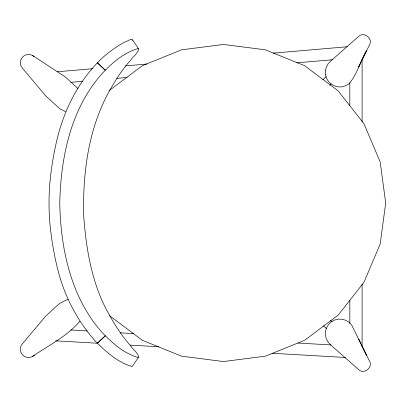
<?xml version="1.0" encoding="UTF-8"?>
<svg xmlns="http://www.w3.org/2000/svg" width="406" height="406" viewBox="0 0 406 406"><rect width="100%" height="100%" fill="white"/><g stroke="black" fill="none" stroke-linecap="round" stroke-linejoin="round"><path stroke-width="0.61" d="M325.414 70.806L326.333 67.046L328.17 63.712L330.809 60.971L358.209 36.794C363.471 30.856 373.591 38.443 369.364 45.157L358.61 66.914L359.99 64.219M362.228 59.586L366.765 50.237C360.188 60.946 357.422 74.293 348.993 83.758C346.891 85.28 344.562 86.28 342.025 86.793C334.331 88.006 326.556 82.266 325.49 74.542M132.63 40.235C131.082 38.037 127.261 41.488 125.251 41.864C117.435 45.914 110.244 51.085 103.581 56.81C80.53 77.825 65.417 106.722 57.703 136.715A305.515 298.852 90 0 0 49.613 185.882A252.471 246.955 90 0 0 49.608 220.118A305.515 298.841 -90 0 0 57.703 269.285C64.346 296.01 77.394 321.166 95.806 341.674C106.215 351.814 117.882 362.588 132.173 366.542L138.756 356.849C137.304 352.185 132.701 349.165 130.098 345.171C122.089 336.234 115.619 326.069 109.727 315.645C92.213 285.499 86.245 250.335 83.707 216.028C82.591 173.088 88.391 128.326 109.727 90.355C115.72 79.82 122.242 69.497 130.402 60.484C132.813 56.541 138.03 53.597 138.659 48.847L132.295 39.539M359.99 341.781L358.61 339.086L369.364 360.843C373.591 367.557 363.471 375.144 358.209 369.206L330.809 345.029L328.17 342.288L326.333 338.954L325.414 335.26L325.485 331.403L326.541 327.759L328.5 324.511L331.23 321.882L334.549 320.045L338.234 319.136L342.025 319.207L345.734 320.278L348.993 322.242L351.632 324.983L366.765 355.763L362.228 346.414M79.891 321.192C67.157 336.412 48.695 345.191 32.693 356.427M322.927 79.601L326.221 76.627M329.743 85.255L331.154 83.981M109.27 90.508L142.364 65.686L181.492 49.847L223.478 44.447L265.463 49.847L304.586 65.686L338.188 90.883L363.964 123.723L380.173 161.964L385.7 203L380.173 244.036L363.964 282.277L338.188 315.117L304.586 340.314L265.463 356.153L223.478 361.553L181.492 356.153L142.364 340.314L109.27 315.492M138.517 357.295L138.228 357.498C123.886 353.54 112.036 342.903 101.972 332.316C70.781 297.111 60.641 248.797 59.758 203C60.783 158.071 70.395 110.427 100.475 75.445C110.696 63.93 123.236 52.836 138.228 48.502L138.659 48.847M67.954 299.329L59.794 303.211L45.645 316.183L22.721 343.43A8.262 8.262 0 0 0 22.721 355.113A8.262 8.262 0 0 0 34.403 355.113M57.2 71.781L92.573 68.731M125.424 65.894L146.901 64.041M273.238 53.14L347.145 46.761M70.837 82.337L82.839 81.301M116.948 78.358L127.058 77.485M296.984 62.818L332.357 59.768M70.837 329.992L87.295 330.941M120.212 332.834L133.503 333.595M298.085 343.055L330.997 344.943M55.607 340.827L97.384 343.227M130.301 345.12L158.787 346.754M272.091 353.266L345.521 357.488M65.447 111.589L59.794 108.778L45.645 95.806L22.721 68.558A8.262 8.262 0 0 1 22.533 57.068A8.262 8.262 0 0 1 34.013 56.51M32.693 55.561L65.127 76.805L77.993 88.544M330.58 320.466L332.007 321.735M323.338 325.754L326.652 328.703M325.414 70.74L325.485 74.597M362.096 59.251L362.096 121.942M362.096 284.058L362.096 346.749M349.825 82.682L349.825 105.479M349.825 300.521L349.825 323.318M105.195 335.889L97.278 343.268L105.195 335.889M97.278 62.732L105.195 70.111L97.278 62.732"/></g></svg>
